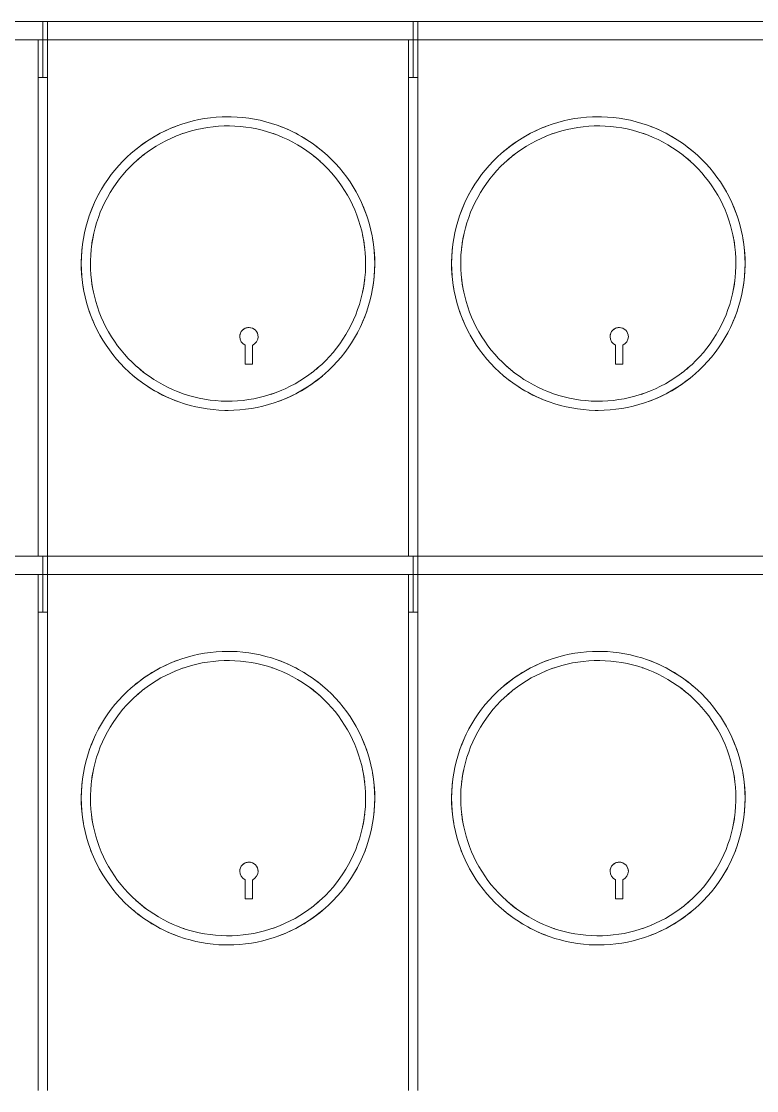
# Model space of a CAD drawing. Header units: metres. Extents: x -144 to 1000, y -717 to 29.
# Drawn here: x 220.47 to 220.979, y -654.906 to -654.166 of the extents above; entities that cross this region are included whole.
import ezdxf

# ---------------------------------------------------------------- set-up
doc = ezdxf.new("R2010")
doc.units = ezdxf.units.M
doc.layers.get('0').update_dxf_attribs({"color": 1})
doc.layers.add('E-ELEC-FIXT', color=7, linetype='Continuous', lineweight=9)

# ---------------------------------------------------------------- blocks, each defined once
blk = doc.blocks.new('ololo')
at = {"layer": 'E-ELEC-FIXT'}
for p, q in [((220.4853, -654.16618), (220.23213, -654.16618)), ((220.4853, -654.16618), (220.48848, -654.16618)), ((220.4853, -654.17888), (220.4853, -654.16618)), ((220.48848, -654.17888), (220.48848, -654.16618)), ((220.74165, -654.16618), (220.48848, -654.16618)), ((220.74165, -654.16618), (220.74483, -654.16618)), ((220.74165, -654.17888), (220.74165, -654.16618)), ((220.74483, -654.17888), (220.74483, -654.16618)), ((220.998, -654.16618), (220.74483, -654.16618)), ((220.23213, -654.17888), (220.4853, -654.17888)), ((220.48213, -654.20503), (220.48213, -654.17888)), ((220.48848, -654.17888), (220.4853, -654.17888)), ((220.4853, -654.17888), (220.4853, -654.20503)), ((220.48848, -654.17888), (220.48848, -654.20503)), ((220.48848, -654.17888), (220.74165, -654.17888)), ((220.73848, -654.20503), (220.73848, -654.17888)), ((220.74483, -654.17888), (220.74165, -654.17888)), ((220.74165, -654.17888), (220.74165, -654.20503)), ((220.74483, -654.17888), (220.74483, -654.20503)), ((220.74483, -654.17888), (220.998, -654.17888)), ((220.4853, -654.20503), (220.48213, -654.20503)), ((220.48213, -654.53614), (220.48213, -654.20503)), ((220.48848, -654.20503), (220.4853, -654.20503)), ((220.48848, -654.20503), (220.48848, -654.53614)), ((220.74165, -654.20503), (220.73848, -654.20503)), ((220.73848, -654.53614), (220.73848, -654.20503)), ((220.74483, -654.20503), (220.74165, -654.20503)), ((220.74483, -654.20503), (220.74483, -654.53614)), ((220.62532, -654.39018), (220.62532, -654.40136)), ((220.63054, -654.40136), (220.63054, -654.39018)), ((220.88167, -654.39018), (220.88167, -654.40136)), ((220.88689, -654.40136), (220.88689, -654.39018)), ((220.62532, -654.40344), (220.62532, -654.40136)), ((220.62532, -654.40136), (220.62532, -654.40344)), ((220.62532, -654.40344), (220.63054, -654.40344)), ((220.63054, -654.40344), (220.62532, -654.40344)), ((220.63054, -654.40136), (220.63054, -654.40344)), ((220.63054, -654.40344), (220.63054, -654.40136)), ((220.88167, -654.40344), (220.88167, -654.40136)), ((220.88167, -654.40136), (220.88167, -654.40344)), ((220.88167, -654.40344), (220.88689, -654.40344)), ((220.88689, -654.40344), (220.88167, -654.40344)), ((220.88689, -654.40136), (220.88689, -654.40344)), ((220.88689, -654.40344), (220.88689, -654.40136)), ((220.4853, -654.53614), (220.23213, -654.53614)), ((220.4853, -654.53614), (220.48848, -654.53614)), ((220.4853, -654.54884), (220.4853, -654.53614)), ((220.48848, -654.54884), (220.48848, -654.53614)), ((220.74165, -654.53614), (220.48848, -654.53614)), ((220.74165, -654.53614), (220.74483, -654.53614)), ((220.74165, -654.54884), (220.74165, -654.53614)), ((220.74483, -654.54884), (220.74483, -654.53614)), ((220.998, -654.53614), (220.74483, -654.53614)), ((220.23213, -654.54884), (220.4853, -654.54884)), ((220.48213, -654.57499), (220.48213, -654.54884)), ((220.48848, -654.54884), (220.4853, -654.54884)), ((220.4853, -654.54884), (220.4853, -654.57499)), ((220.48848, -654.54884), (220.48848, -654.57499)), ((220.48848, -654.54884), (220.74165, -654.54884)), ((220.73848, -654.57499), (220.73848, -654.54884)), ((220.74483, -654.54884), (220.74165, -654.54884)), ((220.74165, -654.54884), (220.74165, -654.57499)), ((220.74483, -654.54884), (220.74483, -654.57499)), ((220.74483, -654.54884), (220.998, -654.54884)), ((220.4853, -654.57499), (220.48213, -654.57499)), ((220.48213, -654.9061), (220.48213, -654.57499)), ((220.48848, -654.57499), (220.4853, -654.57499)), ((220.48848, -654.57499), (220.48848, -654.9061)), ((220.74165, -654.57499), (220.73848, -654.57499)), ((220.73848, -654.9061), (220.73848, -654.57499)), ((220.74483, -654.57499), (220.74165, -654.57499)), ((220.74483, -654.57499), (220.74483, -654.9061)), ((220.62532, -654.76014), (220.62532, -654.77132)), ((220.63054, -654.77132), (220.63054, -654.76014)), ((220.88167, -654.76014), (220.88167, -654.77132)), ((220.88689, -654.77132), (220.88689, -654.76014)), ((220.62532, -654.7734), (220.62532, -654.77132)), ((220.62532, -654.77132), (220.62532, -654.7734)), ((220.62532, -654.7734), (220.63054, -654.7734)), ((220.63054, -654.7734), (220.62532, -654.7734)), ((220.63054, -654.77132), (220.63054, -654.7734)), ((220.63054, -654.7734), (220.63054, -654.77132)), ((220.88167, -654.7734), (220.88167, -654.77132)), ((220.88167, -654.77132), (220.88167, -654.7734)), ((220.88167, -654.7734), (220.88689, -654.7734)), ((220.88689, -654.7734), (220.88167, -654.7734)), ((220.88689, -654.77132), (220.88689, -654.7734)), ((220.88689, -654.7734), (220.88689, -654.77132))]:
    blk.add_line(p, q, dxfattribs=at)
at = {"layer": 'E-ELEC-FIXT', "flags": 128}
for points in [[(220.61348, -654.23216), (220.60941, -654.23224), (220.60536, -654.23249), (220.60131, -654.23289), (220.59729, -654.23346), (220.59329, -654.23419), (220.58933, -654.23507), (220.5854, -654.23612), (220.58152, -654.23732), (220.57769, -654.23867), (220.57391, -654.24018), (220.5702, -654.24184), (220.56656, -654.24364), (220.56299, -654.24559), (220.55951, -654.24768), (220.55611, -654.24991), (220.5528, -654.25227), (220.54959, -654.25476), (220.54648, -654.25738), (220.54348, -654.26012), (220.54059, -654.26297), (220.53782, -654.26595), (220.53517, -654.26903), (220.53264, -654.27221), (220.53025, -654.27549), (220.52798, -654.27887), (220.52586, -654.28233), (220.52387, -654.28587), (220.52203, -654.28949), (220.52033, -654.29319), (220.51878, -654.29694), (220.51739, -654.30076), (220.51614, -654.30463), (220.51506, -654.30855), (220.51413, -654.3125), (220.51336, -654.31649), (220.51275, -654.32051), (220.5123, -654.32455), (220.51201, -654.3286), (220.51188, -654.33266), (220.51192, -654.33673), (220.51212, -654.34079), (220.51248, -654.34483), (220.51301, -654.34886), (220.51369, -654.35287), (220.51453, -654.35684), (220.51554, -654.36078), (220.5167, -654.36468), (220.51801, -654.36852), (220.51948, -654.37231), (220.52109, -654.37604), (220.52286, -654.3797), (220.52477, -654.38329), (220.52682, -654.3868), (220.52901, -654.39022), (220.53133, -654.39355), (220.53379, -654.39679), (220.53638, -654.39993), (220.53908, -654.40296), (220.54191, -654.40588), (220.54485, -654.40868), (220.5479, -654.41136), (220.55106, -654.41392), (220.55431, -654.41636), (220.55766, -654.41866), (220.5611, -654.42082), (220.56463, -654.42284), (220.56823, -654.42473), (220.5719, -654.42646), (220.57564, -654.42805), (220.57944, -654.42949), (220.5833, -654.43077), (220.5872, -654.4319), (220.59115, -654.43288), (220.59513, -654.43369), (220.59914, -654.43434), (220.60317, -654.43484), (220.60722, -654.43517), (220.61128, -654.43534), (220.61348, -654.43536)], [(220.61348, -654.43536), (220.61754, -654.43528), (220.6216, -654.43504), (220.62564, -654.43463), (220.62966, -654.43406), (220.63366, -654.43333), (220.63763, -654.43245), (220.64156, -654.4314), (220.64544, -654.4302), (220.64927, -654.42885), (220.65304, -654.42734), (220.65675, -654.42568), (220.66039, -654.42388), (220.66396, -654.42193), (220.66745, -654.41984), (220.67085, -654.41761), (220.67415, -654.41525), (220.67736, -654.41276), (220.68047, -654.41014), (220.68347, -654.4074), (220.68636, -654.40455), (220.68913, -654.40157), (220.69178, -654.39849), (220.69431, -654.39531), (220.69671, -654.39203), (220.69897, -654.38865), (220.7011, -654.38519), (220.70308, -654.38165), (220.70493, -654.37803), (220.70662, -654.37433), (220.70817, -654.37058), (220.70957, -654.36676), (220.71081, -654.36289), (220.7119, -654.35897), (220.71283, -654.35502), (220.7136, -654.35103), (220.71421, -654.34701), (220.71466, -654.34297), (220.71495, -654.33892), (220.71507, -654.33486), (220.71503, -654.33079), (220.71483, -654.32673), (220.71447, -654.32269), (220.71395, -654.31866), (220.71326, -654.31465), (220.71242, -654.31068), (220.71142, -654.30674), (220.71026, -654.30284), (220.70895, -654.299), (220.70748, -654.29521), (220.70586, -654.29148), (220.7041, -654.28782), (220.70219, -654.28423), (220.70014, -654.28072), (220.69795, -654.2773), (220.69562, -654.27397), (220.69316, -654.27073), (220.69058, -654.2676), (220.68787, -654.26456), (220.68505, -654.26165), (220.6821, -654.25884), (220.67905, -654.25616), (220.6759, -654.2536), (220.67264, -654.25116), (220.66929, -654.24886), (220.66585, -654.2467), (220.66233, -654.24468), (220.65873, -654.24279), (220.65505, -654.24106), (220.65131, -654.23947), (220.64751, -654.23803), (220.64366, -654.23675), (220.63975, -654.23562), (220.63581, -654.23464), (220.63183, -654.23383), (220.62782, -654.23318), (220.62378, -654.23268), (220.61973, -654.23235), (220.61567, -654.23218), (220.61348, -654.23216)], [(220.86983, -654.23216), (220.86576, -654.23224), (220.86171, -654.23249), (220.85766, -654.23289), (220.85364, -654.23346), (220.84964, -654.23419), (220.84568, -654.23507), (220.84175, -654.23612), (220.83787, -654.23732), (220.83404, -654.23867), (220.83026, -654.24018), (220.82655, -654.24184), (220.82291, -654.24364), (220.81934, -654.24559), (220.81586, -654.24768), (220.81246, -654.24991), (220.80915, -654.25227), (220.80594, -654.25476), (220.80283, -654.25738), (220.79983, -654.26012), (220.79694, -654.26297), (220.79417, -654.26595), (220.79152, -654.26903), (220.78899, -654.27221), (220.7866, -654.27549), (220.78433, -654.27887), (220.78221, -654.28233), (220.78022, -654.28587), (220.77838, -654.28949), (220.77668, -654.29319), (220.77513, -654.29694), (220.77374, -654.30076), (220.77249, -654.30463), (220.77141, -654.30855), (220.77048, -654.3125), (220.76971, -654.31649), (220.7691, -654.32051), (220.76865, -654.32455), (220.76836, -654.3286), (220.76823, -654.33266), (220.76827, -654.33673), (220.76847, -654.34079), (220.76883, -654.34483), (220.76936, -654.34886), (220.77004, -654.35287), (220.77088, -654.35684), (220.77189, -654.36078), (220.77305, -654.36468), (220.77436, -654.36852), (220.77583, -654.37231), (220.77744, -654.37604), (220.77921, -654.3797), (220.78112, -654.38329), (220.78317, -654.3868), (220.78536, -654.39022), (220.78768, -654.39355), (220.79014, -654.39679), (220.79273, -654.39993), (220.79543, -654.40296), (220.79826, -654.40588), (220.8012, -654.40868), (220.80425, -654.41136), (220.80741, -654.41392), (220.81066, -654.41636), (220.81401, -654.41866), (220.81745, -654.42082), (220.82098, -654.42284), (220.82458, -654.42473), (220.82825, -654.42646), (220.83199, -654.42805), (220.83579, -654.42949), (220.83965, -654.43077), (220.84355, -654.4319), (220.8475, -654.43288), (220.85148, -654.43369), (220.85549, -654.43434), (220.85952, -654.43484), (220.86357, -654.43517), (220.86763, -654.43534), (220.86983, -654.43536)], [(220.86983, -654.43536), (220.87389, -654.43528), (220.87795, -654.43504), (220.88199, -654.43463), (220.88601, -654.43406), (220.89001, -654.43333), (220.89398, -654.43245), (220.89791, -654.4314), (220.90179, -654.4302), (220.90562, -654.42885), (220.90939, -654.42734), (220.9131, -654.42568), (220.91674, -654.42388), (220.92031, -654.42193), (220.9238, -654.41984), (220.9272, -654.41761), (220.9305, -654.41525), (220.93371, -654.41276), (220.93682, -654.41014), (220.93982, -654.4074), (220.94271, -654.40455), (220.94548, -654.40157), (220.94813, -654.39849), (220.95066, -654.39531), (220.95306, -654.39203), (220.95532, -654.38865), (220.95745, -654.38519), (220.95943, -654.38165), (220.96128, -654.37803), (220.96297, -654.37433), (220.96452, -654.37058), (220.96592, -654.36676), (220.96716, -654.36289), (220.96825, -654.35897), (220.96918, -654.35502), (220.96995, -654.35103), (220.97056, -654.34701), (220.97101, -654.34297), (220.9713, -654.33892), (220.97142, -654.33486), (220.97138, -654.33079), (220.97118, -654.32673), (220.97082, -654.32269), (220.9703, -654.31866), (220.96961, -654.31465), (220.96877, -654.31068), (220.96777, -654.30674), (220.96661, -654.30284), (220.9653, -654.299), (220.96383, -654.29521), (220.96221, -654.29148), (220.96045, -654.28782), (220.95854, -654.28423), (220.95649, -654.28072), (220.9543, -654.2773), (220.95197, -654.27397), (220.94951, -654.27073), (220.94693, -654.2676), (220.94422, -654.26456), (220.9414, -654.26165), (220.93845, -654.25884), (220.9354, -654.25616), (220.93225, -654.2536), (220.92899, -654.25116), (220.92564, -654.24886), (220.9222, -654.2467), (220.91868, -654.24468), (220.91508, -654.24279), (220.9114, -654.24106), (220.90766, -654.23947), (220.90386, -654.23803), (220.90001, -654.23675), (220.8961, -654.23562), (220.89216, -654.23464), (220.88818, -654.23383), (220.88417, -654.23318), (220.88013, -654.23268), (220.87608, -654.23235), (220.87202, -654.23218), (220.86983, -654.23216)], [(220.70873, -654.33376), (220.70865, -654.32995), (220.70842, -654.32615), (220.70804, -654.32236), (220.70751, -654.31859), (220.70683, -654.31484), (220.706, -654.31112), (220.70502, -654.30744), (220.70389, -654.3038), (220.70262, -654.30021), (220.70121, -654.29667), (220.69965, -654.29319), (220.69796, -654.28978), (220.69614, -654.28643), (220.69418, -654.28316), (220.69209, -654.27998), (220.68988, -654.27688), (220.68754, -654.27387), (220.68509, -654.27095), (220.68252, -654.26814), (220.67984, -654.26543), (220.67705, -654.26283), (220.67417, -654.26035), (220.67118, -654.25798), (220.66811, -654.25573), (220.66494, -654.25361), (220.66169, -654.25162), (220.65837, -654.24975), (220.65498, -654.24803), (220.65151, -654.24643), (220.64799, -654.24498), (220.64441, -654.24367), (220.64079, -654.24251), (220.63712, -654.24149), (220.63341, -654.24062), (220.62967, -654.2399), (220.6259, -654.23932), (220.62211, -654.2389), (220.61831, -654.23863), (220.61451, -654.23852), (220.6107, -654.23855), (220.60689, -654.23874), (220.6031, -654.23908), (220.59932, -654.23957), (220.59556, -654.24021), (220.59184, -654.241), (220.58814, -654.24194), (220.58449, -654.24303), (220.58089, -654.24426), (220.57733, -654.24563), (220.57384, -654.24715), (220.57041, -654.2488), (220.56704, -654.25059), (220.56376, -654.25252), (220.56055, -654.25457), (220.55742, -654.25675), (220.55439, -654.25905), (220.55145, -654.26148), (220.54861, -654.26402), (220.54587, -654.26666), (220.54324, -654.26942), (220.54072, -654.27228), (220.53832, -654.27524), (220.53604, -654.27829), (220.53389, -654.28143), (220.53186, -654.28466), (220.52996, -654.28796), (220.5282, -654.29134), (220.52657, -654.29478), (220.52508, -654.29829), (220.52373, -654.30185), (220.52253, -654.30547), (220.52147, -654.30913), (220.52056, -654.31283), (220.51979, -654.31656), (220.51918, -654.32032), (220.51872, -654.3241), (220.51841, -654.3279), (220.51825, -654.3317), (220.51823, -654.33376)], [(220.96508, -654.33376), (220.965, -654.32995), (220.96477, -654.32615), (220.96439, -654.32236), (220.96386, -654.31859), (220.96318, -654.31484), (220.96235, -654.31112), (220.96137, -654.30744), (220.96024, -654.3038), (220.95897, -654.30021), (220.95756, -654.29667), (220.956, -654.29319), (220.95431, -654.28978), (220.95249, -654.28643), (220.95053, -654.28316), (220.94844, -654.27998), (220.94623, -654.27688), (220.94389, -654.27387), (220.94144, -654.27095), (220.93887, -654.26814), (220.93619, -654.26543), (220.9334, -654.26283), (220.93052, -654.26035), (220.92753, -654.25798), (220.92446, -654.25573), (220.92129, -654.25361), (220.91804, -654.25162), (220.91472, -654.24975), (220.91133, -654.24803), (220.90786, -654.24643), (220.90434, -654.24498), (220.90076, -654.24367), (220.89714, -654.24251), (220.89347, -654.24149), (220.88976, -654.24062), (220.88602, -654.2399), (220.88225, -654.23932), (220.87846, -654.2389), (220.87466, -654.23863), (220.87086, -654.23852), (220.86705, -654.23855), (220.86324, -654.23874), (220.85945, -654.23908), (220.85567, -654.23957), (220.85191, -654.24021), (220.84819, -654.241), (220.84449, -654.24194), (220.84084, -654.24303), (220.83724, -654.24426), (220.83368, -654.24563), (220.83019, -654.24715), (220.82676, -654.2488), (220.82339, -654.25059), (220.82011, -654.25252), (220.8169, -654.25457), (220.81377, -654.25675), (220.81074, -654.25905), (220.8078, -654.26148), (220.80496, -654.26402), (220.80222, -654.26666), (220.79959, -654.26942), (220.79707, -654.27228), (220.79467, -654.27524), (220.79239, -654.27829), (220.79024, -654.28143), (220.78821, -654.28466), (220.78631, -654.28796), (220.78455, -654.29134), (220.78292, -654.29478), (220.78143, -654.29829), (220.78008, -654.30185), (220.77888, -654.30547), (220.77782, -654.30913), (220.77691, -654.31283), (220.77614, -654.31656), (220.77553, -654.32032), (220.77507, -654.3241), (220.77476, -654.3279), (220.7746, -654.3317), (220.77458, -654.33376)], [(220.51823, -654.33376), (220.5183, -654.33757), (220.51853, -654.34137), (220.51891, -654.34516), (220.51944, -654.34894), (220.52013, -654.35268), (220.52096, -654.3564), (220.52194, -654.36008), (220.52306, -654.36372), (220.52433, -654.36731), (220.52575, -654.37085), (220.5273, -654.37433), (220.52899, -654.37774), (220.53082, -654.38109), (220.53278, -654.38436), (220.53486, -654.38754), (220.53708, -654.39064), (220.53941, -654.39365), (220.54187, -654.39657), (220.54444, -654.39938), (220.54712, -654.40209), (220.5499, -654.40469), (220.55279, -654.40717), (220.55577, -654.40954), (220.55885, -654.41179), (220.56201, -654.41391), (220.56526, -654.4159), (220.56858, -654.41777), (220.57198, -654.41949), (220.57544, -654.42109), (220.57896, -654.42254), (220.58254, -654.42385), (220.58617, -654.42501), (220.58984, -654.42603), (220.59355, -654.4269), (220.59729, -654.42762), (220.60105, -654.4282), (220.60484, -654.42862), (220.60864, -654.42889), (220.61245, -654.429), (220.61626, -654.42897), (220.62006, -654.42878), (220.62386, -654.42844), (220.62764, -654.42795), (220.63139, -654.42731), (220.63512, -654.42652), (220.63881, -654.42558), (220.64246, -654.42449), (220.64607, -654.42326), (220.64962, -654.42189), (220.65312, -654.42037), (220.65655, -654.41872), (220.65991, -654.41693), (220.6632, -654.415), (220.66641, -654.41295), (220.66953, -654.41077), (220.67257, -654.40847), (220.67551, -654.40604), (220.67835, -654.40351), (220.68109, -654.40086), (220.68371, -654.3981), (220.68623, -654.39524), (220.68863, -654.39228), (220.69091, -654.38923), (220.69307, -654.38609), (220.6951, -654.38286), (220.69699, -654.37956), (220.69876, -654.37618), (220.70039, -654.37274), (220.70188, -654.36923), (220.70322, -654.36567), (220.70443, -654.36205), (220.70549, -654.35839), (220.7064, -654.35469), (220.70716, -654.35096), (220.70777, -654.3472), (220.70824, -654.34342), (220.70855, -654.33962), (220.70871, -654.33582), (220.70873, -654.33376)], [(220.77458, -654.33376), (220.77465, -654.33757), (220.77488, -654.34137), (220.77526, -654.34516), (220.77579, -654.34894), (220.77648, -654.35268), (220.77731, -654.3564), (220.77829, -654.36008), (220.77941, -654.36372), (220.78068, -654.36731), (220.7821, -654.37085), (220.78365, -654.37433), (220.78534, -654.37774), (220.78717, -654.38109), (220.78913, -654.38436), (220.79121, -654.38754), (220.79343, -654.39064), (220.79576, -654.39365), (220.79822, -654.39657), (220.80079, -654.39938), (220.80347, -654.40209), (220.80625, -654.40469), (220.80914, -654.40717), (220.81212, -654.40954), (220.8152, -654.41179), (220.81836, -654.41391), (220.82161, -654.4159), (220.82493, -654.41777), (220.82833, -654.41949), (220.83179, -654.42109), (220.83531, -654.42254), (220.83889, -654.42385), (220.84252, -654.42501), (220.84619, -654.42603), (220.8499, -654.4269), (220.85364, -654.42762), (220.8574, -654.4282), (220.86119, -654.42862), (220.86499, -654.42889), (220.8688, -654.429), (220.87261, -654.42897), (220.87641, -654.42878), (220.88021, -654.42844), (220.88399, -654.42795), (220.88774, -654.42731), (220.89147, -654.42652), (220.89516, -654.42558), (220.89881, -654.42449), (220.90242, -654.42326), (220.90597, -654.42189), (220.90947, -654.42037), (220.9129, -654.41872), (220.91626, -654.41693), (220.91955, -654.415), (220.92276, -654.41295), (220.92588, -654.41077), (220.92892, -654.40847), (220.93186, -654.40604), (220.9347, -654.40351), (220.93744, -654.40086), (220.94006, -654.3981), (220.94258, -654.39524), (220.94498, -654.39228), (220.94726, -654.38923), (220.94942, -654.38609), (220.95145, -654.38286), (220.95334, -654.37956), (220.95511, -654.37618), (220.95674, -654.37274), (220.95823, -654.36923), (220.95957, -654.36567), (220.96078, -654.36205), (220.96184, -654.35839), (220.96275, -654.35469), (220.96351, -654.35096), (220.96412, -654.3472), (220.96459, -654.34342), (220.9649, -654.33962), (220.96506, -654.33582), (220.96508, -654.33376)], [(220.61348, -654.60212), (220.60941, -654.6022), (220.60536, -654.60245), (220.60131, -654.60285), (220.59729, -654.60342), (220.59329, -654.60415), (220.58933, -654.60503), (220.5854, -654.60608), (220.58152, -654.60728), (220.57769, -654.60863), (220.57391, -654.61014), (220.5702, -654.6118), (220.56656, -654.6136), (220.56299, -654.61555), (220.55951, -654.61764), (220.55611, -654.61987), (220.5528, -654.62223), (220.54959, -654.62472), (220.54648, -654.62734), (220.54348, -654.63008), (220.54059, -654.63293), (220.53782, -654.63591), (220.53517, -654.63899), (220.53264, -654.64217), (220.53025, -654.64545), (220.52798, -654.64883), (220.52586, -654.65229), (220.52387, -654.65583), (220.52203, -654.65945), (220.52033, -654.66315), (220.51878, -654.6669), (220.51739, -654.67072), (220.51614, -654.67459), (220.51506, -654.67851), (220.51413, -654.68246), (220.51336, -654.68645), (220.51275, -654.69047), (220.5123, -654.69451), (220.51201, -654.69856), (220.51188, -654.70262), (220.51192, -654.70669), (220.51212, -654.71075), (220.51248, -654.71479), (220.51301, -654.71882), (220.51369, -654.72283), (220.51453, -654.7268), (220.51554, -654.73074), (220.5167, -654.73464), (220.51801, -654.73848), (220.51948, -654.74227), (220.52109, -654.746), (220.52286, -654.74966), (220.52477, -654.75325), (220.52682, -654.75676), (220.52901, -654.76018), (220.53133, -654.76351), (220.53379, -654.76675), (220.53638, -654.76989), (220.53908, -654.77292), (220.54191, -654.77584), (220.54485, -654.77864), (220.5479, -654.78132), (220.55106, -654.78388), (220.55431, -654.78632), (220.55766, -654.78862), (220.5611, -654.79078), (220.56463, -654.7928), (220.56823, -654.79469), (220.5719, -654.79642), (220.57564, -654.79801), (220.57944, -654.79945), (220.5833, -654.80073), (220.5872, -654.80186), (220.59115, -654.80284), (220.59513, -654.80365), (220.59914, -654.8043), (220.60317, -654.8048), (220.60722, -654.80513), (220.61128, -654.8053), (220.61348, -654.80532)], [(220.61348, -654.80532), (220.61754, -654.80524), (220.6216, -654.805), (220.62564, -654.80459), (220.62966, -654.80402), (220.63366, -654.80329), (220.63763, -654.80241), (220.64156, -654.80136), (220.64544, -654.80016), (220.64927, -654.79881), (220.65304, -654.7973), (220.65675, -654.79564), (220.66039, -654.79384), (220.66396, -654.79189), (220.66745, -654.7898), (220.67085, -654.78757), (220.67415, -654.78521), (220.67736, -654.78272), (220.68047, -654.7801), (220.68347, -654.77736), (220.68636, -654.77451), (220.68913, -654.77153), (220.69178, -654.76845), (220.69431, -654.76527), (220.69671, -654.76199), (220.69897, -654.75861), (220.7011, -654.75515), (220.70308, -654.75161), (220.70493, -654.74799), (220.70662, -654.74429), (220.70817, -654.74054), (220.70957, -654.73672), (220.71081, -654.73285), (220.7119, -654.72893), (220.71283, -654.72498), (220.7136, -654.72099), (220.71421, -654.71697), (220.71466, -654.71293), (220.71495, -654.70888), (220.71507, -654.70482), (220.71503, -654.70075), (220.71483, -654.69669), (220.71447, -654.69265), (220.71395, -654.68862), (220.71326, -654.68461), (220.71242, -654.68064), (220.71142, -654.6767), (220.71026, -654.6728), (220.70895, -654.66896), (220.70748, -654.66517), (220.70586, -654.66144), (220.7041, -654.65778), (220.70219, -654.65419), (220.70014, -654.65068), (220.69795, -654.64726), (220.69562, -654.64393), (220.69316, -654.64069), (220.69058, -654.63756), (220.68787, -654.63452), (220.68505, -654.63161), (220.6821, -654.6288), (220.67905, -654.62612), (220.6759, -654.62356), (220.67264, -654.62112), (220.66929, -654.61882), (220.66585, -654.61666), (220.66233, -654.61464), (220.65873, -654.61275), (220.65505, -654.61102), (220.65131, -654.60943), (220.64751, -654.60799), (220.64366, -654.60671), (220.63975, -654.60558), (220.63581, -654.6046), (220.63183, -654.60379), (220.62782, -654.60314), (220.62378, -654.60264), (220.61973, -654.60231), (220.61567, -654.60214), (220.61348, -654.60212)], [(220.86983, -654.60212), (220.86576, -654.6022), (220.86171, -654.60245), (220.85766, -654.60285), (220.85364, -654.60342), (220.84964, -654.60415), (220.84568, -654.60503), (220.84175, -654.60608), (220.83787, -654.60728), (220.83404, -654.60863), (220.83026, -654.61014), (220.82655, -654.6118), (220.82291, -654.6136), (220.81934, -654.61555), (220.81586, -654.61764), (220.81246, -654.61987), (220.80915, -654.62223), (220.80594, -654.62472), (220.80283, -654.62734), (220.79983, -654.63008), (220.79694, -654.63293), (220.79417, -654.63591), (220.79152, -654.63899), (220.78899, -654.64217), (220.7866, -654.64545), (220.78433, -654.64883), (220.78221, -654.65229), (220.78022, -654.65583), (220.77838, -654.65945), (220.77668, -654.66315), (220.77513, -654.6669), (220.77374, -654.67072), (220.77249, -654.67459), (220.77141, -654.67851), (220.77048, -654.68246), (220.76971, -654.68645), (220.7691, -654.69047), (220.76865, -654.69451), (220.76836, -654.69856), (220.76823, -654.70262), (220.76827, -654.70669), (220.76847, -654.71075), (220.76883, -654.71479), (220.76936, -654.71882), (220.77004, -654.72283), (220.77088, -654.7268), (220.77189, -654.73074), (220.77305, -654.73464), (220.77436, -654.73848), (220.77583, -654.74227), (220.77744, -654.746), (220.77921, -654.74966), (220.78112, -654.75325), (220.78317, -654.75676), (220.78536, -654.76018), (220.78768, -654.76351), (220.79014, -654.76675), (220.79273, -654.76989), (220.79543, -654.77292), (220.79826, -654.77584), (220.8012, -654.77864), (220.80425, -654.78132), (220.80741, -654.78388), (220.81066, -654.78632), (220.81401, -654.78862), (220.81745, -654.79078), (220.82098, -654.7928), (220.82458, -654.79469), (220.82825, -654.79642), (220.83199, -654.79801), (220.83579, -654.79945), (220.83965, -654.80073), (220.84355, -654.80186), (220.8475, -654.80284), (220.85148, -654.80365), (220.85549, -654.8043), (220.85952, -654.8048), (220.86357, -654.80513), (220.86763, -654.8053), (220.86983, -654.80532)], [(220.86983, -654.80532), (220.87389, -654.80524), (220.87795, -654.805), (220.88199, -654.80459), (220.88601, -654.80402), (220.89001, -654.80329), (220.89398, -654.80241), (220.89791, -654.80136), (220.90179, -654.80016), (220.90562, -654.79881), (220.90939, -654.7973), (220.9131, -654.79564), (220.91674, -654.79384), (220.92031, -654.79189), (220.9238, -654.7898), (220.9272, -654.78757), (220.9305, -654.78521), (220.93371, -654.78272), (220.93682, -654.7801), (220.93982, -654.77736), (220.94271, -654.77451), (220.94548, -654.77153), (220.94813, -654.76845), (220.95066, -654.76527), (220.95306, -654.76199), (220.95532, -654.75861), (220.95745, -654.75515), (220.95943, -654.75161), (220.96128, -654.74799), (220.96297, -654.74429), (220.96452, -654.74054), (220.96592, -654.73672), (220.96716, -654.73285), (220.96825, -654.72893), (220.96918, -654.72498), (220.96995, -654.72099), (220.97056, -654.71697), (220.97101, -654.71293), (220.9713, -654.70888), (220.97142, -654.70482), (220.97138, -654.70075), (220.97118, -654.69669), (220.97082, -654.69265), (220.9703, -654.68862), (220.96961, -654.68461), (220.96877, -654.68064), (220.96777, -654.6767), (220.96661, -654.6728), (220.9653, -654.66896), (220.96383, -654.66517), (220.96221, -654.66144), (220.96045, -654.65778), (220.95854, -654.65419), (220.95649, -654.65068), (220.9543, -654.64726), (220.95197, -654.64393), (220.94951, -654.64069), (220.94693, -654.63756), (220.94422, -654.63452), (220.9414, -654.63161), (220.93845, -654.6288), (220.9354, -654.62612), (220.93225, -654.62356), (220.92899, -654.62112), (220.92564, -654.61882), (220.9222, -654.61666), (220.91868, -654.61464), (220.91508, -654.61275), (220.9114, -654.61102), (220.90766, -654.60943), (220.90386, -654.60799), (220.90001, -654.60671), (220.8961, -654.60558), (220.89216, -654.6046), (220.88818, -654.60379), (220.88417, -654.60314), (220.88013, -654.60264), (220.87608, -654.60231), (220.87202, -654.60214), (220.86983, -654.60212)], [(220.70873, -654.70372), (220.70865, -654.69991), (220.70842, -654.69611), (220.70804, -654.69232), (220.70751, -654.68855), (220.70683, -654.6848), (220.706, -654.68108), (220.70502, -654.6774), (220.70389, -654.67376), (220.70262, -654.67017), (220.70121, -654.66663), (220.69965, -654.66315), (220.69796, -654.65974), (220.69614, -654.65639), (220.69418, -654.65312), (220.69209, -654.64994), (220.68988, -654.64684), (220.68754, -654.64383), (220.68509, -654.64091), (220.68252, -654.6381), (220.67984, -654.63539), (220.67705, -654.63279), (220.67417, -654.63031), (220.67118, -654.62794), (220.66811, -654.62569), (220.66494, -654.62357), (220.66169, -654.62158), (220.65837, -654.61971), (220.65498, -654.61799), (220.65151, -654.61639), (220.64799, -654.61494), (220.64441, -654.61363), (220.64079, -654.61247), (220.63712, -654.61145), (220.63341, -654.61058), (220.62967, -654.60986), (220.6259, -654.60928), (220.62211, -654.60886), (220.61831, -654.60859), (220.61451, -654.60848), (220.6107, -654.60851), (220.60689, -654.6087), (220.6031, -654.60904), (220.59932, -654.60953), (220.59556, -654.61017), (220.59184, -654.61096), (220.58814, -654.6119), (220.58449, -654.61299), (220.58089, -654.61422), (220.57733, -654.61559), (220.57384, -654.61711), (220.57041, -654.61876), (220.56704, -654.62055), (220.56376, -654.62248), (220.56055, -654.62453), (220.55742, -654.62671), (220.55439, -654.62901), (220.55145, -654.63144), (220.54861, -654.63398), (220.54587, -654.63662), (220.54324, -654.63938), (220.54072, -654.64224), (220.53832, -654.6452), (220.53604, -654.64825), (220.53389, -654.65139), (220.53186, -654.65462), (220.52996, -654.65792), (220.5282, -654.6613), (220.52657, -654.66474), (220.52508, -654.66825), (220.52373, -654.67181), (220.52253, -654.67543), (220.52147, -654.67909), (220.52056, -654.68279), (220.51979, -654.68652), (220.51918, -654.69028), (220.51872, -654.69406), (220.51841, -654.69786), (220.51825, -654.70166), (220.51823, -654.70372)], [(220.96508, -654.70372), (220.965, -654.69991), (220.96477, -654.69611), (220.96439, -654.69232), (220.96386, -654.68855), (220.96318, -654.6848), (220.96235, -654.68108), (220.96137, -654.6774), (220.96024, -654.67376), (220.95897, -654.67017), (220.95756, -654.66663), (220.956, -654.66315), (220.95431, -654.65974), (220.95249, -654.65639), (220.95053, -654.65312), (220.94844, -654.64994), (220.94623, -654.64684), (220.94389, -654.64383), (220.94144, -654.64091), (220.93887, -654.6381), (220.93619, -654.63539), (220.9334, -654.63279), (220.93052, -654.63031), (220.92753, -654.62794), (220.92446, -654.62569), (220.92129, -654.62357), (220.91804, -654.62158), (220.91472, -654.61971), (220.91133, -654.61799), (220.90786, -654.61639), (220.90434, -654.61494), (220.90076, -654.61363), (220.89714, -654.61247), (220.89347, -654.61145), (220.88976, -654.61058), (220.88602, -654.60986), (220.88225, -654.60928), (220.87846, -654.60886), (220.87466, -654.60859), (220.87086, -654.60848), (220.86705, -654.60851), (220.86324, -654.6087), (220.85945, -654.60904), (220.85567, -654.60953), (220.85191, -654.61017), (220.84819, -654.61096), (220.84449, -654.6119), (220.84084, -654.61299), (220.83724, -654.61422), (220.83368, -654.61559), (220.83019, -654.61711), (220.82676, -654.61876), (220.82339, -654.62055), (220.82011, -654.62248), (220.8169, -654.62453), (220.81377, -654.62671), (220.81074, -654.62901), (220.8078, -654.63144), (220.80496, -654.63398), (220.80222, -654.63662), (220.79959, -654.63938), (220.79707, -654.64224), (220.79467, -654.6452), (220.79239, -654.64825), (220.79024, -654.65139), (220.78821, -654.65462), (220.78631, -654.65792), (220.78455, -654.6613), (220.78292, -654.66474), (220.78143, -654.66825), (220.78008, -654.67181), (220.77888, -654.67543), (220.77782, -654.67909), (220.77691, -654.68279), (220.77614, -654.68652), (220.77553, -654.69028), (220.77507, -654.69406), (220.77476, -654.69786), (220.7746, -654.70166), (220.77458, -654.70372)], [(220.51823, -654.70372), (220.5183, -654.70753), (220.51853, -654.71133), (220.51891, -654.71512), (220.51944, -654.7189), (220.52013, -654.72264), (220.52096, -654.72636), (220.52194, -654.73004), (220.52306, -654.73368), (220.52433, -654.73727), (220.52575, -654.74081), (220.5273, -654.74429), (220.52899, -654.7477), (220.53082, -654.75105), (220.53278, -654.75432), (220.53486, -654.7575), (220.53708, -654.7606), (220.53941, -654.76361), (220.54187, -654.76653), (220.54444, -654.76934), (220.54712, -654.77205), (220.5499, -654.77465), (220.55279, -654.77713), (220.55577, -654.7795), (220.55885, -654.78175), (220.56201, -654.78387), (220.56526, -654.78586), (220.56858, -654.78773), (220.57198, -654.78945), (220.57544, -654.79105), (220.57896, -654.7925), (220.58254, -654.79381), (220.58617, -654.79497), (220.58984, -654.79599), (220.59355, -654.79686), (220.59729, -654.79758), (220.60105, -654.79816), (220.60484, -654.79858), (220.60864, -654.79885), (220.61245, -654.79896), (220.61626, -654.79893), (220.62006, -654.79874), (220.62386, -654.7984), (220.62764, -654.79791), (220.63139, -654.79727), (220.63512, -654.79648), (220.63881, -654.79554), (220.64246, -654.79445), (220.64607, -654.79322), (220.64962, -654.79185), (220.65312, -654.79033), (220.65655, -654.78868), (220.65991, -654.78689), (220.6632, -654.78496), (220.66641, -654.78291), (220.66953, -654.78073), (220.67257, -654.77843), (220.67551, -654.776), (220.67835, -654.77347), (220.68109, -654.77082), (220.68371, -654.76806), (220.68623, -654.7652), (220.68863, -654.76224), (220.69091, -654.75919), (220.69307, -654.75605), (220.6951, -654.75282), (220.69699, -654.74952), (220.69876, -654.74614), (220.70039, -654.7427), (220.70188, -654.73919), (220.70322, -654.73563), (220.70443, -654.73201), (220.70549, -654.72835), (220.7064, -654.72465), (220.70716, -654.72092), (220.70777, -654.71716), (220.70824, -654.71338), (220.70855, -654.70958), (220.70871, -654.70578), (220.70873, -654.70372)], [(220.77458, -654.70372), (220.77465, -654.70753), (220.77488, -654.71133), (220.77526, -654.71512), (220.77579, -654.7189), (220.77648, -654.72264), (220.77731, -654.72636), (220.77829, -654.73004), (220.77941, -654.73368), (220.78068, -654.73727), (220.7821, -654.74081), (220.78365, -654.74429), (220.78534, -654.7477), (220.78717, -654.75105), (220.78913, -654.75432), (220.79121, -654.7575), (220.79343, -654.7606), (220.79576, -654.76361), (220.79822, -654.76653), (220.80079, -654.76934), (220.80347, -654.77205), (220.80625, -654.77465), (220.80914, -654.77713), (220.81212, -654.7795), (220.8152, -654.78175), (220.81836, -654.78387), (220.82161, -654.78586), (220.82493, -654.78773), (220.82833, -654.78945), (220.83179, -654.79105), (220.83531, -654.7925), (220.83889, -654.79381), (220.84252, -654.79497), (220.84619, -654.79599), (220.8499, -654.79686), (220.85364, -654.79758), (220.8574, -654.79816), (220.86119, -654.79858), (220.86499, -654.79885), (220.8688, -654.79896), (220.87261, -654.79893), (220.87641, -654.79874), (220.88021, -654.7984), (220.88399, -654.79791), (220.88774, -654.79727), (220.89147, -654.79648), (220.89516, -654.79554), (220.89881, -654.79445), (220.90242, -654.79322), (220.90597, -654.79185), (220.90947, -654.79033), (220.9129, -654.78868), (220.91626, -654.78689), (220.91955, -654.78496), (220.92276, -654.78291), (220.92588, -654.78073), (220.92892, -654.77843), (220.93186, -654.776), (220.9347, -654.77347), (220.93744, -654.77082), (220.94006, -654.76806), (220.94258, -654.7652), (220.94498, -654.76224), (220.94726, -654.75919), (220.94942, -654.75605), (220.95145, -654.75282), (220.95334, -654.74952), (220.95511, -654.74614), (220.95674, -654.7427), (220.95823, -654.73919), (220.95957, -654.73563), (220.96078, -654.73201), (220.96184, -654.72835), (220.96275, -654.72465), (220.96351, -654.72092), (220.96412, -654.71716), (220.96459, -654.71338), (220.9649, -654.70958), (220.96506, -654.70578), (220.96508, -654.70372)]]:
    blk.add_lwpolyline(points, dxfattribs=at)
at = {"layer": 'E-ELEC-FIXT'}
for centre, radius, start, end in [((220.61348, -654.33376), 0.1016, 110, 130), ((220.61348, -654.33376), 0.09525, 108.10812, 112.72163), ((220.61348, -654.33376), 0.09525, 68.43065, 71.431), ((220.61348, -654.33376), 0.1016, 50, 70), ((220.86983, -654.33376), 0.1016, 110, 130), ((220.86983, -654.33376), 0.09525, 108.10812, 112.72163), ((220.86983, -654.33376), 0.09525, 68.43065, 71.431), ((220.86983, -654.33376), 0.1016, 50, 70), ((220.61348, -654.33376), 0.09525, 127.00336, 131.75714), ((220.61348, -654.33376), 0.09525, 47.97699, 53.35458), ((220.86983, -654.33376), 0.09525, 127.00336, 131.75714), ((220.86983, -654.33376), 0.09525, 47.97699, 53.35458), ((220.61348, -654.33376), 0.1016, 150, 160.9701), ((220.61348, -654.33376), 0.1016, 19.0299, 30), ((220.86983, -654.33376), 0.1016, 150, 160.9701), ((220.86983, -654.33376), 0.1016, 19.0299, 30), ((220.61348, -654.33376), 0.1016, 170, 190), ((220.61348, -654.33376), 0.09525, 167.97699, 173.35458), ((220.61348, -654.33376), 0.09525, 6.64542, 12.02301), ((220.61348, -654.33376), 0.1016, 350, 10), ((220.86983, -654.33376), 0.1016, 170, 190), ((220.86983, -654.33376), 0.09525, 167.97699, 173.35458), ((220.86983, -654.33376), 0.09525, 6.64542, 12.02301), ((220.86983, -654.33376), 0.1016, 350, 10), ((220.61348, -654.33376), 0.09525, 186.64542, 192.02301), ((220.61348, -654.33376), 0.09525, 347.97699, 353.35458), ((220.86983, -654.33376), 0.09525, 186.64542, 192.02301), ((220.86983, -654.33376), 0.09525, 347.97699, 353.35458), ((220.61348, -654.33376), 0.1016, 199.0299, 210), ((220.61348, -654.33376), 0.1016, 330, 340.9701), ((220.86983, -654.33376), 0.1016, 199.0299, 210), ((220.86983, -654.33376), 0.1016, 330, 340.9701), ((220.62793, -654.38439), 0.00635, 0, 180), ((220.62793, -654.38439), 0.00635, 165, 180), ((220.62793, -654.38439), 0.00635, 180, 245.69722), ((220.62793, -654.38439), 0.00635, 180, 245.69722), ((220.62793, -654.38439), 0.00635, 60, 135), ((220.62793, -654.38439), 0.00635, 294.30278, 0), ((220.62793, -654.38439), 0.00635, 294.30278, 0), ((220.62793, -654.38439), 0.00635, 0, 15), ((220.88428, -654.38439), 0.00635, 0, 180), ((220.88428, -654.38439), 0.00635, 165, 180), ((220.88428, -654.38439), 0.00635, 180, 245.69722), ((220.88428, -654.38439), 0.00635, 180, 245.69722), ((220.88428, -654.38439), 0.00635, 60, 135), ((220.88428, -654.38439), 0.00635, 294.30278, 0), ((220.88428, -654.38439), 0.00635, 294.30278, 0), ((220.88428, -654.38439), 0.00635, 0, 15), ((220.61348, -654.33376), 0.09525, 227.97699, 233.35458), ((220.61348, -654.33376), 0.09525, 307.00336, 311.75714), ((220.86983, -654.33376), 0.09525, 227.97699, 233.35458), ((220.86983, -654.33376), 0.09525, 307.00336, 311.75714), ((220.61348, -654.33376), 0.1016, 230, 250), ((220.61348, -654.33376), 0.1016, 290, 310), ((220.86983, -654.33376), 0.1016, 230, 250), ((220.86983, -654.33376), 0.1016, 290, 310), ((220.61348, -654.33376), 0.09525, 288.10812, 292.72163), ((220.86983, -654.33376), 0.09525, 288.10812, 292.72163), ((220.61348, -654.33376), 0.09525, 248.43065, 251.431), ((220.86983, -654.33376), 0.09525, 248.43065, 251.431), ((220.61348, -654.70372), 0.1016, 110, 130), ((220.61348, -654.70372), 0.09525, 108.10812, 112.72163), ((220.61348, -654.70372), 0.09525, 68.43065, 71.431), ((220.61348, -654.70372), 0.1016, 50, 70), ((220.86983, -654.70372), 0.1016, 110, 130), ((220.86983, -654.70372), 0.09525, 108.10812, 112.72163), ((220.86983, -654.70372), 0.09525, 68.43065, 71.431), ((220.86983, -654.70372), 0.1016, 50, 70), ((220.61348, -654.70372), 0.09525, 127.00336, 131.75714), ((220.61348, -654.70372), 0.09525, 47.97699, 53.35458), ((220.86983, -654.70372), 0.09525, 127.00336, 131.75714), ((220.86983, -654.70372), 0.09525, 47.97699, 53.35458), ((220.61348, -654.70372), 0.1016, 150, 160.9701), ((220.61348, -654.70372), 0.1016, 19.0299, 30), ((220.86983, -654.70372), 0.1016, 150, 160.9701), ((220.86983, -654.70372), 0.1016, 19.0299, 30), ((220.61348, -654.70372), 0.1016, 170, 190), ((220.61348, -654.70372), 0.09525, 167.97699, 173.35458), ((220.61348, -654.70372), 0.09525, 6.64542, 12.02301), ((220.61348, -654.70372), 0.1016, 350, 10), ((220.86983, -654.70372), 0.1016, 170, 190), ((220.86983, -654.70372), 0.09525, 167.97699, 173.35458), ((220.86983, -654.70372), 0.09525, 6.64542, 12.02301), ((220.86983, -654.70372), 0.1016, 350, 10), ((220.61348, -654.70372), 0.09525, 186.64542, 192.02301), ((220.61348, -654.70372), 0.09525, 347.97699, 353.35458), ((220.86983, -654.70372), 0.09525, 186.64542, 192.02301), ((220.86983, -654.70372), 0.09525, 347.97699, 353.35458), ((220.61348, -654.70372), 0.1016, 199.68244, 210), ((220.61348, -654.70372), 0.1016, 330, 340.31756), ((220.86983, -654.70372), 0.1016, 199.68244, 210), ((220.86983, -654.70372), 0.1016, 330, 340.31756), ((220.62793, -654.75435), 0.00635, 0, 180), ((220.62793, -654.75435), 0.00635, 165, 180), ((220.62793, -654.75435), 0.00635, 180, 245.69722), ((220.62793, -654.75435), 0.00635, 180, 245.69722), ((220.62793, -654.75435), 0.00635, 60, 135), ((220.62793, -654.75435), 0.00635, 294.30278, 0), ((220.62793, -654.75435), 0.00635, 294.30278, 0), ((220.62793, -654.75435), 0.00635, 0, 15), ((220.88428, -654.75435), 0.00635, 0, 180), ((220.88428, -654.75435), 0.00635, 165, 180), ((220.88428, -654.75435), 0.00635, 180, 245.69722), ((220.88428, -654.75435), 0.00635, 180, 245.69722), ((220.88428, -654.75435), 0.00635, 60, 135), ((220.88428, -654.75435), 0.00635, 294.30278, 0), ((220.88428, -654.75435), 0.00635, 294.30278, 0), ((220.88428, -654.75435), 0.00635, 0, 15), ((220.61348, -654.70372), 0.09525, 227.97699, 233.35458), ((220.61348, -654.70372), 0.09525, 307.00336, 311.75714), ((220.86983, -654.70372), 0.09525, 227.97699, 233.35458), ((220.86983, -654.70372), 0.09525, 307.00336, 311.75714), ((220.61348, -654.70372), 0.1016, 230, 250), ((220.61348, -654.70372), 0.1016, 290, 310), ((220.86983, -654.70372), 0.1016, 230, 250), ((220.86983, -654.70372), 0.1016, 290, 310), ((220.61348, -654.70372), 0.09525, 288.10812, 292.72163), ((220.86983, -654.70372), 0.09525, 288.10812, 292.72163), ((220.61348, -654.70372), 0.09525, 248.43065, 251.431), ((220.86983, -654.70372), 0.09525, 248.43065, 251.431)]:
    blk.add_arc(centre, radius, start, end, dxfattribs=at)

msp = doc.modelspace()

# ---------------------------------------------------------------- block references
at = {"color": 3}
msp.add_blockref('ololo', (0, 0), dxfattribs=at)

doc.saveas('drawing.dxf')
